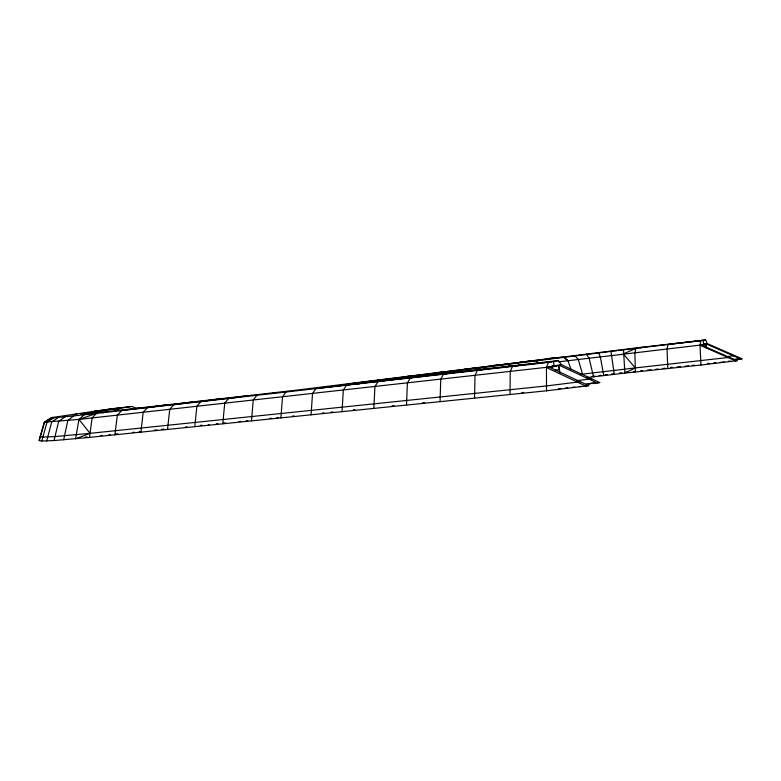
<?xml version="1.0" encoding="UTF-8"?>
<svg xmlns="http://www.w3.org/2000/svg" width="781" height="781" viewBox="0 0 781 781"><rect width="100%" height="100%" fill="white"/><g stroke="black" fill="none" stroke-linecap="round" stroke-linejoin="round"><path stroke-width="1.17" d="M510.032 394.522L510.237 371.58L512.492 366.445L523.309 364.551M474.565 398.134L475.004 375.485L477.484 370.399L489.131 368.417M440.074 401.649L440.738 379.283L443.423 374.245L455.85 372.186M406.52 405.075L407.389 382.983L410.269 377.984L423.429 375.856M732.666 359.611L741.95 358.752L707.205 343.572L705.604 339.94L623.511 349.82L624.849 373.103L586.922 377.604M373.855 408.404L374.929 386.585L377.984 381.626L391.847 379.429M342.049 411.646L343.318 390.1L346.539 385.179L353.9 384.027M311.072 414.809L312.517 393.517L315.905 388.635L623.511 349.82M280.896 417.884L282.507 396.846L286.051 392.003M251.482 420.881L253.249 400.087L256.939 395.293M222.77 423.81L224.723 403.26M194.801 426.66L196.871 406.345L200.824 401.629L218.094 399.081M167.515 429.443L169.721 409.361L173.792 404.675L191.521 402.088M140.883 432.166L143.216 412.3L147.404 407.653L165.572 405.027M114.885 434.812L117.345 415.17L121.641 410.562L140.219 407.897M136.792 408.658L131.979 406.442L110.775 408.863L51.253 417.659L44.292 422.17L39.05 440.318L41.754 441.06L54.026 440.562L89.503 437.399L92.08 417.972L96.473 413.403L548.487 362.384L558.425 360.578L561.344 364.649L599.749 382.553L586.16 383.871M729.503 357.356L635.285 367.919L624.849 373.103L700.967 365.039L700.01 345.27L700.791 340.965M63.691 439.83L67.781 420.568L73.658 415.902L96.473 413.403L78.969 419.407L44.292 422.17M54.026 440.562L58.643 421.457L65.048 416.781L73.658 415.902M46.684 440.972L51.683 422.062L58.448 417.396L65.048 416.781M41.754 441.06L46.977 422.375L53.948 417.747L58.448 417.396M39.226 440.835L44.527 422.404L51.566 417.835L53.948 417.747M89.503 437.399L546.505 390.803L546.466 367.558L548.487 362.384M224.694 403.26L228.55 398.495L245.302 396.006M84.182 414.77L78.969 419.407L75.572 438.776L90.04 433.338L546.495 385.931L580.351 381.743M49.096 419.768L52.952 417.249M700.967 365.039L737.03 360.656L701.25 344.977L558.698 361.837M75.259 414.34L77.417 413.52M640.088 347.975L642.265 347.194L705.604 339.94M734.648 355.56L727.755 356.546M546.505 390.803L588.698 385.658L549.033 367.05L78.969 419.407L90.04 433.338L54.992 436.569L42.838 437.165L40.143 436.53M591.666 378.785L576.407 380.728M702.763 345.173L702.89 344.587M702.06 344.489L704.452 344.226L704.374 344.782L704.569 344.196M701.855 344.831L705.458 343.982L706.493 347.76L706.044 343.845L707.205 343.572M673.564 343.611L668.009 344.714L667.033 348.99L667.784 368.544M552.196 366.435L552.138 367.09L552.45 366.387L548.877 366.787M552.128 366.152L555.672 365.762L555.613 366.406L555.916 365.713M550.302 366.806L557.751 365.352L559.489 369.647L555.037 370.135M559.889 373.113L558.952 365.118L561.344 364.649M131.979 406.442L80.755 414.008L106.362 411.704L296.868 390.11L642.265 347.194M105.132 409.927L121.319 407.662M580.117 374.421L635.285 367.919L623.316 353.939L636.007 348.375L634.846 352.621L635.402 371.971M383.315 379.664L352.651 383.549L555.672 357.815M223.161 423.165L225.553 422.863M592.018 376.393L595.063 376.022M599.105 375.534L601.136 375.29M605.275 374.802L607.345 374.558M611.484 374.079L613.563 373.835M670.82 344.157L703.222 340.448L703.671 344.401M94.442 411.148L115.93 408.697L119.835 410.503M558.425 360.578L323.578 387.454L553.534 361.466L554.071 366.074L551.698 366.338M131.042 409.215L237.024 397.236M701.982 344.899L704.501 344.616M702.002 345.056L704.442 344.772M621.92 372.888L619.782 372.742M555.398 365.615L557.751 365.352M548.897 366.953L555.974 366.162M548.936 367.246L555.76 366.377M549.756 367.168L552.274 366.875M549.775 367.353L552.294 367.06M628.188 372.195L626.059 372.029M633.391 371.639L635.48 371.405M640.586 370.858L642.578 370.653M647.371 370.145L650.973 369.764M655.776 369.257L658.178 369.003M662.981 368.486L665.383 368.232M672.656 367.47L670.586 367.285M677.029 367.002L680.544 366.631M685.23 366.133L688.588 365.869M692.259 365.391L694.778 365.215M709.665 363.546L707.537 363.37M715.952 362.882L713.795 362.706M720.121 362.443L724.329 362.003M730.665 361.33L728.507 361.144M737.03 360.656L734.853 360.471M100.856 435.564L102.409 435.407M108.803 434.851L110.375 434.695M115.403 434.08L117.755 433.836M132.672 432.41L134.273 432.244M139.125 431.756L140.746 431.59M157.088 429.911L154.482 430.126M161.687 429.345L164.02 429.101M185.409 427.022L187.089 426.846M200.317 425.391L202.025 425.215M216.2 423.868L217.938 423.692M238.976 421.545L240.753 421.359M246.083 420.813L247.86 420.637M269.484 418.421L271.29 418.235M276.767 417.679L278.602 417.493M331.076 412.124L332.999 411.929M392.003 405.895L394.014 405.69M422.628 402.762L424.688 402.557M558.513 388.753L560.817 388.518M565.444 388.04L567.728 387.806M572.366 387.337L574.679 387.093M579.336 386.624L581.669 386.38M588.698 385.658L586.297 385.433M735.897 359.348L741.95 358.752M547.989 358.528L563.521 357.093L567.992 360.646L571.038 369.696M590.163 383.432L593.765 383.11M597.358 382.778L599.749 382.553M520.868 361.964L535.805 360.607L539.271 363.497M493.221 365.459L507.582 364.18L510.091 366.387M85.275 437.087L87.042 436.93M465.085 369.022L478.831 367.831L481.252 370.067M436.423 372.654L449.544 371.541L451.086 373.054M407.243 376.354L419.69 375.329L421.174 376.872M377.516 380.122L389.27 379.185M347.223 383.949L358.294 383.12L355.863 383.5L359.289 383.93M521.893 392.56L523.729 392.433M353.451 409.722L354.847 409.635M322.69 412.876L324.017 412.788M292.699 415.941L293.949 415.873M208.215 424.639L209.279 424.581M273.184 392.853L275.478 393.194M84.172 413.286L87.326 414.428M86.886 413.705L89.014 414.496M87.96 412.68L89.952 413.452M93.007 411.929L97.342 413.745M706.044 343.845L740.993 359.123M700.01 345.27L736.005 361.047M558.952 365.118L597.602 383.159M99.187 411.04L103.151 412.895M546.466 367.558L586.394 386.312M563.521 357.093L567.982 360.646M574.66 355.687L578.252 359.348L582.499 374.109M586.375 354.242L589.059 358.01L593.511 376.764M598.529 352.778L600.267 356.644L603.762 375.524M610.957 351.294L614.256 374.294M595.317 383.393L593.033 383.627M590.758 383.861L588.483 384.096M738.914 359.348L736.844 359.563"/></g></svg>
